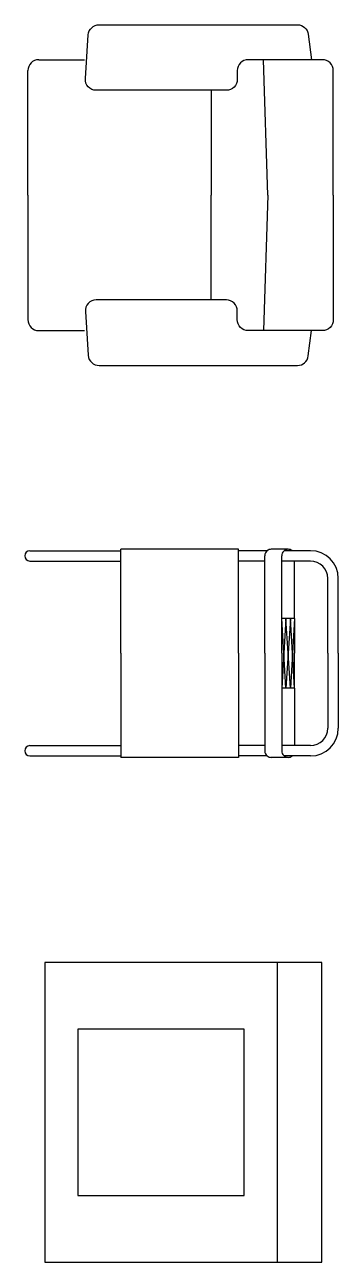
# Model space of a CAD drawing. Header units: millimetres. Extents: x 2198.5 to 2287.8, y 1208.8 to 1298.1.
# Drawn here: x 2283.93 to 2284.875, y 1283.454 to 1287.179 of the extents above; entities that cross this region are included whole.
import ezdxf

# ---------------------------------------------------------------- set-up
doc = ezdxf.new("R2010")
doc.units = ezdxf.units.MM
doc.layers.add('10-EQUI-COCI', color=7, linetype='Continuous')
doc.layers.add('10-MUEBLES', color=7, linetype='Continuous')

# ---------------------------------------------------------------- blocks, each defined once
blk = doc.blocks.new('MHPLN051')
for p, q in [((0, -0.15), (-0.31, -0.16)), ((0, -0.15), (0.31, -0.16)), ((-0.24, -0.28), (0, -0.28)), ((0.24, -0.28), (0, -0.28)), ((-0.31, -0.675), (-0.31, -0.57)), ((0.31, -0.675), (0.31, -0.57)), ((0, -0.7), (-0.285, -0.7)), ((0, -0.7), (0.285, -0.7))]:
    blk.add_line(p, q)
for points in [[(0, 0), (-0.285, 0, 0.414214), (-0.31, -0.025), (-0.31, -0.195, 0.414214), (-0.285, -0.22), (-0.265, -0.22, -0.414214), (-0.24, -0.245), (-0.24, -0.5433, -0.433848), (-0.2667, -0.5682), (-0.3667, -0.5616, -0.394848), (-0.39, -0.5366), (-0.39, -0.0821, -0.378242), (-0.3681, -0.0573), (-0.31, -0.05)], [(0, 0), (0.285, 0, -0.414214), (0.31, -0.025), (0.31, -0.195, -0.414214), (0.285, -0.22), (0.265, -0.22, 0.414214), (0.24, -0.245), (0.24, -0.5433, 0.433848), (0.2667, -0.5682), (0.3667, -0.5616, 0.394848), (0.39, -0.5366), (0.39, -0.0821, 0.378242), (0.3681, -0.0573), (0.31, -0.05)]]:
    blk.add_lwpolyline(points, format="xyb")
for centre, start, end in [((-0.285, -0.675), 180, 270), ((0.285, -0.675), 270, 0)]:
    blk.add_arc(centre, 0.025, start, end)
blk = doc.blocks.new('EDPLS013')
at = {"color": 0, "linetype": 'ByBlock'}
for p, q in [((0.635, 0.6858), (0, 0.6858)), ((0, 0.6858), (0, 0)), ((0.1016, 0.6858), (0.1016, 0)), ((0.635, 0), (0.635, 0.6858)), ((0.1778, 0.5334), (0.1778, 0.1524)), ((0.5588, 0.5334), (0.1778, 0.5334)), ((0.5588, 0.1524), (0.5588, 0.5334)), ((0.1778, 0.1524), (0.5588, 0.1524)), ((0, 0), (0.635, 0))]:
    blk.add_line(p, q, dxfattribs=at)
blk = doc.blocks.new('MHPLN048')
at = {"color": 0}
for p, q in [((0.0522, 0.235), (0.0941, 0.235)), ((0.0941, 0.235), (0.1124, 0.235)), ((0.1032, 0.2382), (0.1422, 0.2382)), ((0.1513, 0.235), (0.2168, 0.235)), ((0.2168, 0.2382), (0.4871, 0.2382)), ((0.2168, 0.235), (0.2168, 0.2382)), ((0.2168, 0.2111), (0.2168, 0.235)), ((0.4871, 0.235), (0.4871, 0.2382)), ((0.6952, 0.235), (0.4871, 0.235)), ((0.4871, 0.2111), (0.4871, 0.235)), ((0.0522, 0.2111), (0.0885, 0.2111)), ((0.0885, 0.0797), (0.0885, 0.2111)), ((0.0885, 0.2111), (0.1179, 0.2111)), ((0.1179, 0), (0.1179, 0.2235)), ((0.1569, 0.2111), (0.1569, 0.2235)), ((0.1569, 0), (0.1569, 0.2111)), ((0.1569, 0.2111), (0.2168, 0.2111)), ((0.2168, 0), (0.2168, 0.2111)), ((0.4871, 0), (0.4871, 0.2111)), ((0.6952, 0.2111), (0.4871, 0.2111)), ((-0.0116, 0), (-0.0116, 0.1713)), ((0.0123, 0), (0.0123, 0.1713)), ((0.0885, 0.0797), (0.0885, 0)), ((0.0885, 0.0797), (0.0934, 0)), ((0.0885, 0.0797), (0.1179, 0.0797)), ((0.0934, 0), (0.0983, 0.0797)), ((0.0983, 0.0797), (0.1033, 0)), ((0.1033, 0), (0.1084, 0.0797)), ((0.1084, 0.0797), (0.1132, 0)), ((0.1132, 0), (0.1179, 0.0797)), ((-0.0116, 0), (-0.0116, -0.1713)), ((0.0123, 0), (0.0123, -0.1713)), ((0.0885, -0.0797), (0.0934, 0)), ((0.0885, -0.0797), (0.0885, 0)), ((0.0934, 0), (0.0983, -0.0797)), ((0.0983, -0.0797), (0.1033, 0)), ((0.1033, 0), (0.1084, -0.0797)), ((0.1084, -0.0797), (0.1132, 0)), ((0.1132, 0), (0.1179, -0.0797)), ((0.1569, 0), (0.1569, -0.2111)), ((0.2168, 0), (0.2168, -0.2111)), ((0.4871, 0), (0.4871, -0.2111)), ((0.1179, 0), (0.1179, -0.2235)), ((0.0885, -0.0797), (0.1179, -0.0797)), ((0.0885, -0.0797), (0.0885, -0.2111)), ((0.0522, -0.2111), (0.0885, -0.2111)), ((0.0885, -0.2111), (0.1179, -0.2111)), ((0.1569, -0.2111), (0.1569, -0.2235)), ((0.1569, -0.2111), (0.2168, -0.2111)), ((0.2168, -0.2111), (0.2168, -0.235)), ((0.4871, -0.2111), (0.4871, -0.235)), ((0.6952, -0.2111), (0.4871, -0.2111)), ((0.0522, -0.235), (0.0941, -0.235)), ((0.0941, -0.235), (0.1124, -0.235)), ((0.1032, -0.2382), (0.1422, -0.2382)), ((0.1513, -0.235), (0.2168, -0.235)), ((0.2168, -0.235), (0.2168, -0.2382)), ((0.2168, -0.2382), (0.4871, -0.2382)), ((0.4871, -0.235), (0.4871, -0.2382)), ((0.6952, -0.235), (0.4871, -0.235))]:
    blk.add_line(p, q, dxfattribs=at)
for centre, radius, start, end in [((0.0522, 0.1713), 0.0637, 90, 180), ((0.1032, 0.2235), 0.0147, 90, 128.4704), ((0.1032, 0.2235), 0.0147, 360, 90), ((0.1422, 0.2235), 0.0147, 51.5296, 90), ((0.1422, 0.2235), 0.0147, 360, 51.5296), ((0.6952, 0.2231), 0.0119, 270, 90), ((0.0522, 0.1713), 0.0398, 90, 180), ((0.0522, -0.1713), 0.0637, 180, 270), ((0.0522, -0.1713), 0.0398, 180, 270), ((0.1032, -0.2235), 0.0147, 270, 0), ((0.1422, -0.2235), 0.0147, 308.4704, 0), ((0.6952, -0.2231), 0.0119, 270, 90), ((0.1032, -0.2235), 0.0147, 231.5296, 270), ((0.1422, -0.2235), 0.0147, 270, 308.4704)]:
    blk.add_arc(centre, radius, start, end, dxfattribs=at)

msp = doc.modelspace()

# ---------------------------------------------------------------- block references
at = {"layer": '10-EQUI-COCI', "xscale": 1.314953261672144, "yscale": 1.314953261672144, "zscale": 1.314953261672144, "rotation": 180}
msp.add_blockref('EDPLS013', (2284.8253, 1284.3555), dxfattribs=at)
at = {"layer": '10-MUEBLES', "xscale": 1.314953261672144, "yscale": 1.314953261672144, "zscale": 1.314953261672144}
for name, p, rotation in [('MHPLN051', (2284.8598, 1286.6657), 270), ('MHPLN048', (2284.8598, 1285.2865), 180)]:
    msp.add_blockref(name, p, dxfattribs=dict(at, rotation=rotation))

doc.saveas('drawing.dxf')
